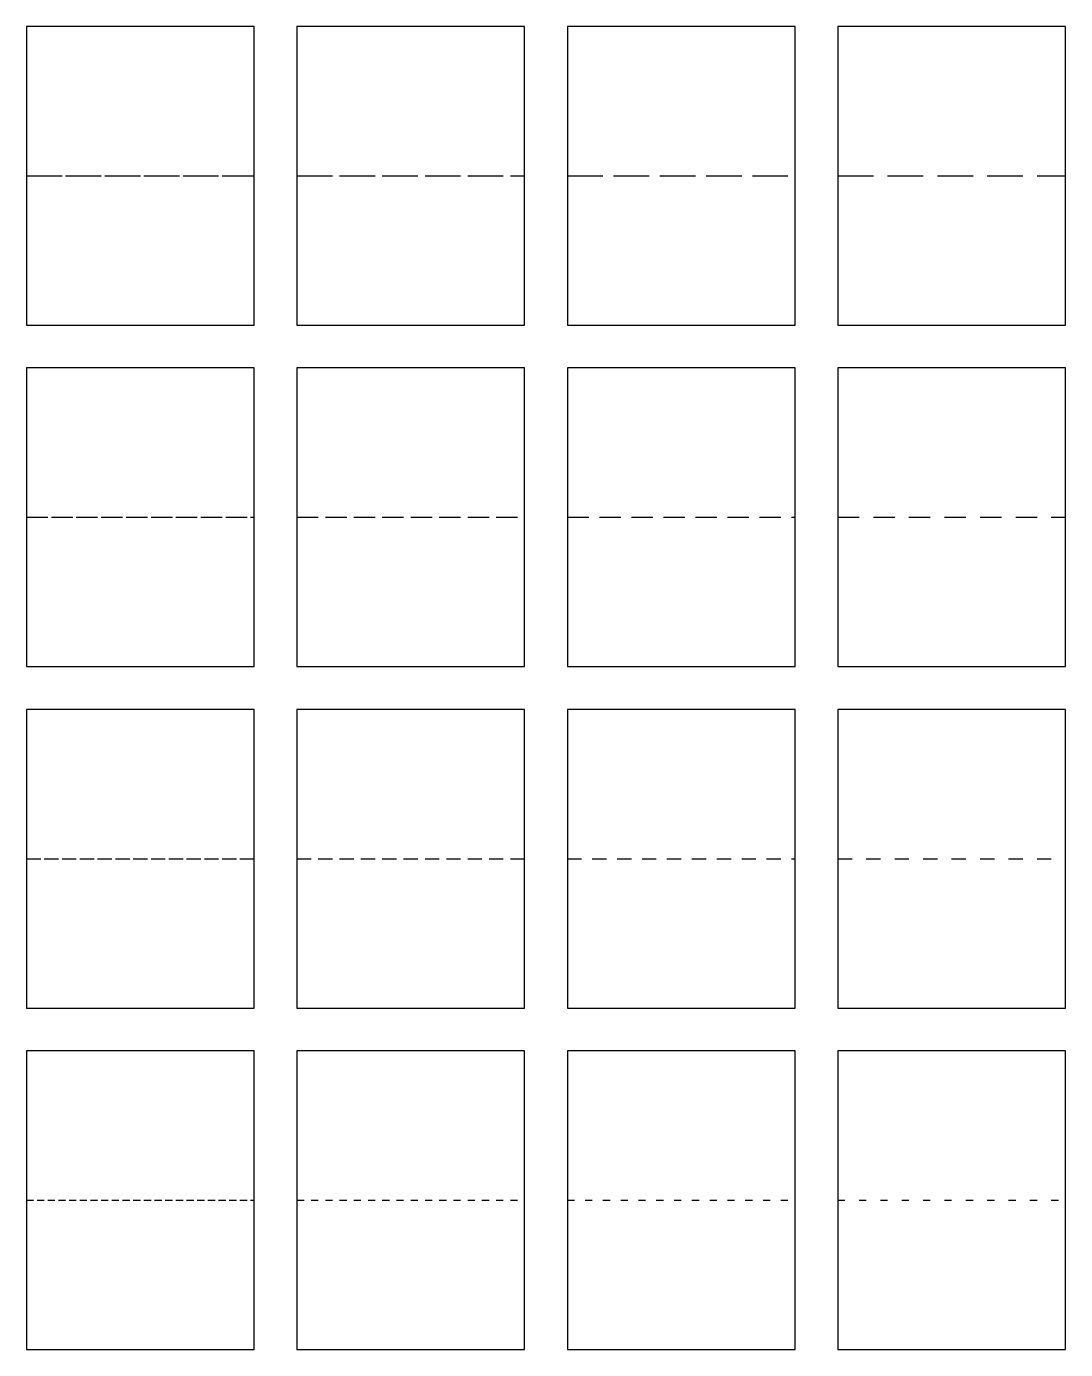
# Model space of a CAD drawing. Header units: metres. Extents: x 0.94 to 6.69, y 1.1 to 8.43.
import ezdxf

# ---------------------------------------------------------------- set-up
doc = ezdxf.new("R2010")
doc.units = ezdxf.units.M

msp = doc.modelspace()

# ---------------------------------------------------------------- linework, layer by layer
at = {"layer": 'CUT'}
for points in [[(0.94488, 6.77165), (2.20472, 6.77165), (2.20472, 8.4252), (0.94488, 8.4252)], [(2.44094, 6.77165), (3.70079, 6.77165), (3.70079, 8.4252), (2.44094, 8.4252)], [(3.93701, 6.77165), (5.19685, 6.77165), (5.19685, 8.4252), (3.93701, 8.4252)], [(5.43307, 6.77165), (6.69291, 6.77165), (6.69291, 8.4252), (5.43307, 8.4252)], [(0.94488, 4.88189), (2.20472, 4.88189), (2.20472, 6.53543), (0.94488, 6.53543)], [(2.44094, 4.88189), (3.70079, 4.88189), (3.70079, 6.53543), (2.44094, 6.53543)], [(3.93701, 4.88189), (5.19685, 4.88189), (5.19685, 6.53543), (3.93701, 6.53543)], [(5.43307, 4.88189), (6.69291, 4.88189), (6.69291, 6.53543), (5.43307, 6.53543)], [(0.94488, 2.99213), (2.20472, 2.99213), (2.20472, 4.64567), (0.94488, 4.64567)], [(2.44094, 2.99213), (3.70079, 2.99213), (3.70079, 4.64567), (2.44094, 4.64567)], [(3.93701, 2.99213), (5.19685, 2.99213), (5.19685, 4.64567), (3.93701, 4.64567)], [(5.43307, 2.99213), (6.69291, 2.99213), (6.69291, 4.64567), (5.43307, 4.64567)], [(0.94488, 1.10236), (2.20472, 1.10236), (2.20472, 2.75591), (0.94488, 2.75591)], [(2.44094, 1.10236), (3.70079, 1.10236), (3.70079, 2.75591), (2.44094, 2.75591)], [(3.93701, 1.10236), (5.19685, 1.10236), (5.19685, 2.75591), (3.93701, 2.75591)], [(5.43307, 1.10236), (6.69291, 1.10236), (6.69291, 2.75591), (5.43307, 2.75591)]]:
    msp.add_lwpolyline(points, close=True, dxfattribs=at)
at = {"layer": 'SCORE'}
for p, q in [((0.94488, 7.59843), (1.14173, 7.59843)), ((1.16142, 7.59843), (1.35827, 7.59843)), ((1.37795, 7.59843), (1.5748, 7.59843)), ((1.59449, 7.59843), (1.79134, 7.59843)), ((1.81102, 7.59843), (2.00787, 7.59843)), ((2.02756, 7.59843), (2.20472, 7.59843)), ((2.44094, 7.59843), (2.6378, 7.59843)), ((2.67717, 7.59843), (2.87402, 7.59843)), ((2.91339, 7.59843), (3.11024, 7.59843)), ((3.14961, 7.59843), (3.34646, 7.59843)), ((3.38583, 7.59843), (3.58268, 7.59843)), ((3.62205, 7.59843), (3.70079, 7.59843)), ((3.93701, 7.59843), (4.13386, 7.59843)), ((4.19291, 7.59843), (4.38976, 7.59843)), ((4.44882, 7.59843), (4.64567, 7.59843)), ((4.70472, 7.59843), (4.90157, 7.59843)), ((4.96063, 7.59843), (5.15748, 7.59843)), ((5.43307, 7.59843), (5.62992, 7.59843)), ((5.70866, 7.59843), (5.90551, 7.59843)), ((5.98425, 7.59843), (6.1811, 7.59843)), ((6.25984, 7.59843), (6.45669, 7.59843)), ((6.53543, 7.59843), (6.69291, 7.59843)), ((0.94488, 5.70866), (1.06299, 5.70866)), ((1.08268, 5.70866), (1.20079, 5.70866)), ((1.22047, 5.70866), (1.33858, 5.70866)), ((1.35827, 5.70866), (1.47638, 5.70866)), ((1.49606, 5.70866), (1.61417, 5.70866)), ((1.63386, 5.70866), (1.75197, 5.70866)), ((1.77165, 5.70866), (1.88976, 5.70866)), ((1.90945, 5.70866), (2.02756, 5.70866)), ((2.04724, 5.70866), (2.16535, 5.70866)), ((2.18504, 5.70866), (2.20472, 5.70866)), ((2.44094, 5.70866), (2.55906, 5.70866)), ((2.59843, 5.70866), (2.71654, 5.70866)), ((2.75591, 5.70866), (2.87402, 5.70866)), ((2.91339, 5.70866), (3.0315, 5.70866)), ((3.07087, 5.70866), (3.18898, 5.70866)), ((3.22835, 5.70866), (3.34646, 5.70866)), ((3.38583, 5.70866), (3.50394, 5.70866)), ((3.54331, 5.70866), (3.66142, 5.70866)), ((3.93701, 5.70866), (4.05512, 5.70866)), ((4.11417, 5.70866), (4.23228, 5.70866)), ((4.29134, 5.70866), (4.40945, 5.70866)), ((4.4685, 5.70866), (4.58661, 5.70866)), ((4.64567, 5.70866), (4.76378, 5.70866)), ((4.82283, 5.70866), (4.94094, 5.70866)), ((5, 5.70866), (5.11811, 5.70866)), ((5.17717, 5.70866), (5.19685, 5.70866)), ((5.43307, 5.70866), (5.55118, 5.70866)), ((5.62992, 5.70866), (5.74803, 5.70866)), ((5.82677, 5.70866), (5.94488, 5.70866)), ((6.02362, 5.70866), (6.14173, 5.70866)), ((6.22047, 5.70866), (6.33858, 5.70866)), ((6.41732, 5.70866), (6.53543, 5.70866)), ((6.61417, 5.70866), (6.69291, 5.70866)), ((0.94488, 3.8189), (1.02362, 3.8189)), ((1.04331, 3.8189), (1.12205, 3.8189)), ((1.14173, 3.8189), (1.22047, 3.8189)), ((1.24016, 3.8189), (1.3189, 3.8189)), ((1.33858, 3.8189), (1.41732, 3.8189)), ((1.43701, 3.8189), (1.51575, 3.8189)), ((1.53543, 3.8189), (1.61417, 3.8189)), ((1.63386, 3.8189), (1.7126, 3.8189)), ((1.73228, 3.8189), (1.81102, 3.8189)), ((1.83071, 3.8189), (1.90945, 3.8189)), ((1.92913, 3.8189), (2.00787, 3.8189)), ((2.02756, 3.8189), (2.1063, 3.8189)), ((2.12598, 3.8189), (2.20472, 3.8189)), ((2.44094, 3.8189), (2.51969, 3.8189)), ((2.55906, 3.8189), (2.6378, 3.8189)), ((2.67717, 3.8189), (2.75591, 3.8189)), ((2.79528, 3.8189), (2.87402, 3.8189)), ((2.91339, 3.8189), (2.99213, 3.8189)), ((3.0315, 3.8189), (3.11024, 3.8189)), ((3.14961, 3.8189), (3.22835, 3.8189)), ((3.26772, 3.8189), (3.34646, 3.8189)), ((3.38583, 3.8189), (3.46457, 3.8189)), ((3.50394, 3.8189), (3.58268, 3.8189)), ((3.62205, 3.8189), (3.70079, 3.8189)), ((3.93701, 3.8189), (4.01575, 3.8189)), ((4.0748, 3.8189), (4.15354, 3.8189)), ((4.2126, 3.8189), (4.29134, 3.8189)), ((4.35039, 3.8189), (4.42913, 3.8189)), ((4.48819, 3.8189), (4.56693, 3.8189)), ((4.62598, 3.8189), (4.70472, 3.8189)), ((4.76378, 3.8189), (4.84252, 3.8189)), ((4.90157, 3.8189), (4.98031, 3.8189)), ((5.03937, 3.8189), (5.11811, 3.8189)), ((5.17717, 3.8189), (5.19685, 3.8189)), ((5.43307, 3.8189), (5.51181, 3.8189)), ((5.59055, 3.8189), (5.66929, 3.8189)), ((5.74803, 3.8189), (5.82677, 3.8189)), ((5.90551, 3.8189), (5.98425, 3.8189)), ((6.06299, 3.8189), (6.14173, 3.8189)), ((6.22047, 3.8189), (6.29921, 3.8189)), ((6.37795, 3.8189), (6.45669, 3.8189)), ((6.53543, 3.8189), (6.61417, 3.8189)), ((0.94488, 1.92913), (0.98425, 1.92913)), ((1.00394, 1.92913), (1.04331, 1.92913)), ((1.06299, 1.92913), (1.10236, 1.92913)), ((1.12205, 1.92913), (1.16142, 1.92913)), ((1.1811, 1.92913), (1.22047, 1.92913)), ((1.24016, 1.92913), (1.27953, 1.92913)), ((1.29921, 1.92913), (1.33858, 1.92913)), ((1.35827, 1.92913), (1.39764, 1.92913)), ((1.41732, 1.92913), (1.45669, 1.92913)), ((1.47638, 1.92913), (1.51575, 1.92913)), ((1.53543, 1.92913), (1.5748, 1.92913)), ((1.59449, 1.92913), (1.63386, 1.92913)), ((1.65354, 1.92913), (1.69291, 1.92913)), ((1.7126, 1.92913), (1.75197, 1.92913)), ((1.77165, 1.92913), (1.81102, 1.92913)), ((1.83071, 1.92913), (1.87008, 1.92913)), ((1.88976, 1.92913), (1.92913, 1.92913)), ((1.94882, 1.92913), (1.98819, 1.92913)), ((2.00787, 1.92913), (2.04724, 1.92913)), ((2.06693, 1.92913), (2.1063, 1.92913)), ((2.12598, 1.92913), (2.16535, 1.92913)), ((2.18504, 1.92913), (2.20472, 1.92913)), ((2.44094, 1.92913), (2.48031, 1.92913)), ((2.51969, 1.92913), (2.55906, 1.92913)), ((2.59843, 1.92913), (2.6378, 1.92913)), ((2.67717, 1.92913), (2.71654, 1.92913)), ((2.75591, 1.92913), (2.79528, 1.92913)), ((2.83465, 1.92913), (2.87402, 1.92913)), ((2.91339, 1.92913), (2.95276, 1.92913)), ((2.99213, 1.92913), (3.0315, 1.92913)), ((3.07087, 1.92913), (3.11024, 1.92913)), ((3.14961, 1.92913), (3.18898, 1.92913)), ((3.22835, 1.92913), (3.26772, 1.92913)), ((3.30709, 1.92913), (3.34646, 1.92913)), ((3.38583, 1.92913), (3.4252, 1.92913)), ((3.46457, 1.92913), (3.50394, 1.92913)), ((3.54331, 1.92913), (3.58268, 1.92913)), ((3.62205, 1.92913), (3.66142, 1.92913)), ((3.93701, 1.92913), (3.97638, 1.92913)), ((4.03543, 1.92913), (4.0748, 1.92913)), ((4.13386, 1.92913), (4.17323, 1.92913)), ((4.23228, 1.92913), (4.27165, 1.92913)), ((4.33071, 1.92913), (4.37008, 1.92913)), ((4.42913, 1.92913), (4.4685, 1.92913)), ((4.52756, 1.92913), (4.56693, 1.92913)), ((4.62598, 1.92913), (4.66535, 1.92913)), ((4.72441, 1.92913), (4.76378, 1.92913)), ((4.82283, 1.92913), (4.8622, 1.92913)), ((4.92126, 1.92913), (4.96063, 1.92913)), ((5.01969, 1.92913), (5.05906, 1.92913)), ((5.11811, 1.92913), (5.15748, 1.92913)), ((5.43307, 1.92913), (5.47244, 1.92913)), ((5.55118, 1.92913), (5.59055, 1.92913)), ((5.66929, 1.92913), (5.70866, 1.92913)), ((5.7874, 1.92913), (5.82677, 1.92913)), ((5.90551, 1.92913), (5.94488, 1.92913)), ((6.02362, 1.92913), (6.06299, 1.92913)), ((6.14173, 1.92913), (6.1811, 1.92913)), ((6.25984, 1.92913), (6.29921, 1.92913)), ((6.37795, 1.92913), (6.41732, 1.92913)), ((6.49606, 1.92913), (6.53543, 1.92913)), ((6.61417, 1.92913), (6.65354, 1.92913))]:
    msp.add_line(p, q, dxfattribs=at)

doc.saveas('drawing.dxf')
